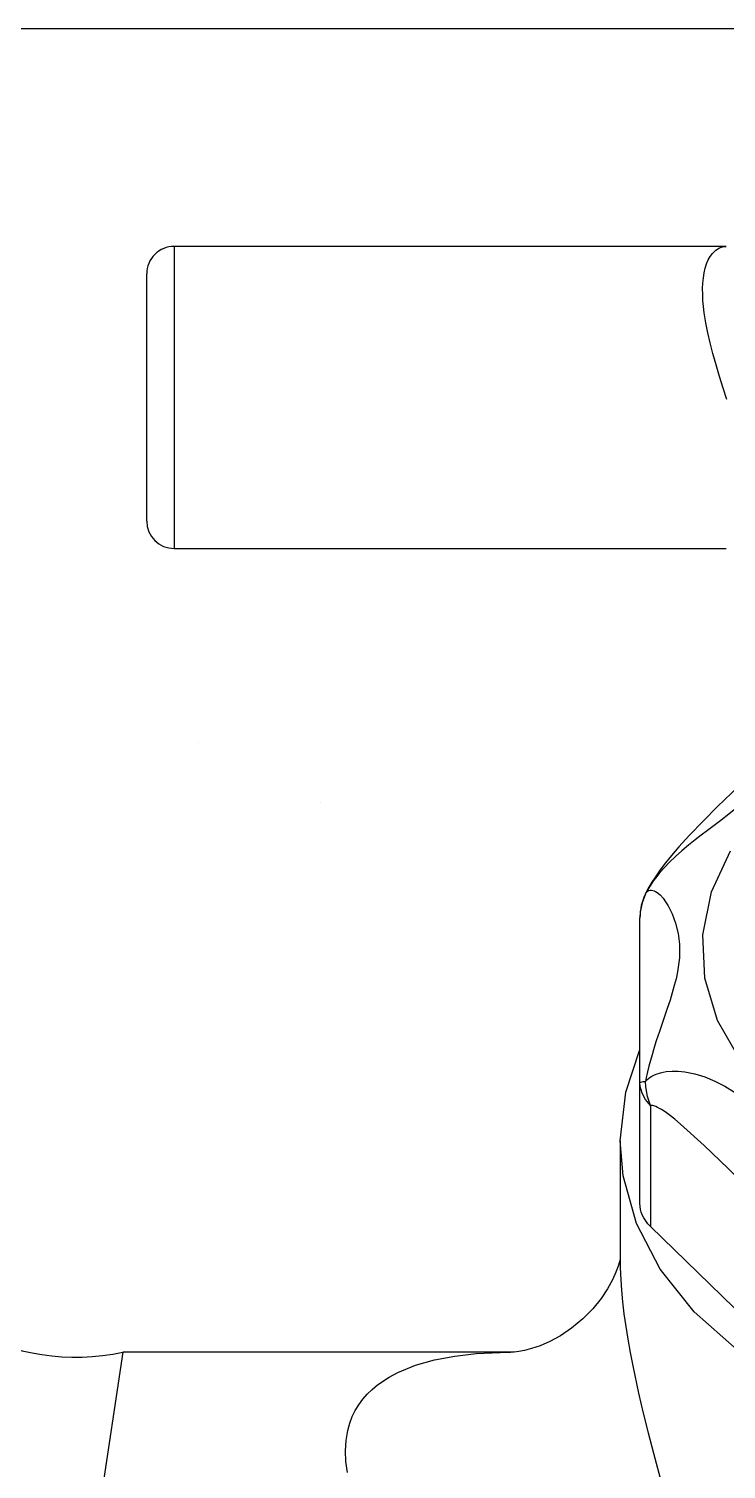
# Model space of a CAD drawing. Extents: x -36 to 357, y 137 to 237.
# Drawn here: x 12.47258 to 12.49542, y 181.60539 to 181.65259 of the extents above; entities that cross this region are included whole.
import ezdxf

# ---------------------------------------------------------------- set-up
doc = ezdxf.new("R2010")
doc.units = 0
doc.header["$LTSCALE"] = 0.01
doc.layers.add('01', color=1, linetype='CONTINUOUS')
doc.layers.add('A-HACHURAPARED', color=254, linetype='CONTINUOUS')

msp = doc.modelspace()

# ---------------------------------------------------------------- linework, layer by layer
at = {"layer": '01', "ltscale": 10}
for p, q in [((12.50119431372337, 181.652586053152), (12.4645058173694, 181.652586053152)), ((12.47734431372342, 181.6454564057521), (12.47734431372342, 181.6355564057521)), ((12.49541915411978, 181.6454564057521), (12.47734431372342, 181.6454564057521)), ((12.47644431372323, 181.6364564057521), (12.47644431372323, 181.6445564057521)), ((12.47734431372342, 181.6355564057521), (12.49541910423436, 181.6355564057521)), ((12.49259568687817, 181.6180571789983), (12.49259568687817, 181.6234557678107)), ((12.49259568687817, 181.6140888115011), (12.49259568687817, 181.6180571789983)), ((12.49293945628819, 181.6173090468861), (12.49293945628819, 181.613340679389)), ((12.4919513137233, 181.6161516448701), (12.4919513137233, 181.6121457739958)), ((12.49742703242159, 181.6089731292941), (12.49293945628819, 181.613340679389)), ((12.47566455676356, 181.6092198660876), (12.47258182163791, 181.5887507003953)), ((12.48833848313193, 181.6092198660876), (12.47566455676356, 181.6092198660876)), ((12.48828230461445, 181.6092197755782), (12.48833715372061, 181.6092198659437)), ((12.48833715372061, 181.6092198659437), (12.48836185800724, 181.6092198428337))]:
    msp.add_line(p, q, dxfattribs=at)
for points in [[(12.49544106475846, 181.6404376589048, 0), (12.49532023410507, 181.6408145177901, 0), (12.49520266633886, 181.6411906006281, 0), (12.49508830595264, 181.641572991396, 0), (12.4949824195472, 181.6419510831539, 0), (12.49489509052805, 181.64229141054, 0), (12.49481866945903, 181.6426245189996, 0), (12.4947533602463, 181.6429567594279, 0), (12.49470282755615, 181.6432768630552, 0), (12.49467767032261, 181.6434859757594, 0), (12.49466020926634, 181.6436877417033, 0), (12.49465069138937, 181.6438810258446, 0), (12.49464939490431, 181.6440714772902, 0), (12.49465673838681, 181.6442516781148, 0), (12.49467260880342, 181.6444205943742, 0), (12.49469912764985, 181.6445894872054, 0), (12.49473495584066, 181.6447443492179, 0), (12.49477949276993, 181.6448843756256, 0), (12.49483444303191, 181.6450138516603, 0), (12.49489742252522, 181.6451269715458, 0), (12.4949674278389, 181.6452233685331, 0), (12.49508025281762, 181.6453338762478, 0), (12.49520311041056, 181.6454090877596, 0), (12.49533673321243, 181.6454497493951, 0), (12.49542247989962, 181.6454563933099, 0)], [(12.49694974998861, 181.6287666556491, 0), (12.49679404028689, 181.6286384426745, 0), (12.49637404469472, 181.6282732747438, 0), (12.49581988524556, 181.6277580082645, 0), (12.49514001069369, 181.6270987936699, 0), (12.49466295498137, 181.6266234464011, 0), (12.49422092750433, 181.6261625687679, 0), (12.49386977556828, 181.6257759603771, 0), (12.49363274185894, 181.6255018594503, 0), (12.49343709642567, 181.6252614342601, 0), (12.4932604622642, 181.625027852127, 0), (12.49310033345068, 181.6247980025531, 0), (12.49298578676467, 181.6246201458547, 0), (12.4928909489518, 181.6244608542224, 0), (12.492801250409, 181.6242943983951, 0), (12.49277650522786, 181.624244687224, 0)], [(12.49694845496492, 181.6282959479471, 0), (12.49689497892255, 181.628224952211, 0), (12.49669018460595, 181.6279683219886, 0), (12.49645908463794, 181.6277068370019, 0), (12.49619743382468, 181.627441779589, 0), (12.49590809670121, 181.6271784481273, 0), (12.49556597903688, 181.6268950193506, 0), (12.49519879235308, 181.6266104410999, 0), (12.49480745677215, 181.6263150632025, 0), (12.49460642458876, 181.6261621378345, 0), (12.49440444959732, 181.6260053519475, 0), (12.49418832627311, 181.6258320144022, 0), (12.49397358028004, 181.6256516634155, 0), (12.49376022165893, 181.6254615507345, 0), (12.49355250772792, 181.6252623859014, 0), (12.4933989901831, 181.6251033390865, 0), (12.49325211820401, 181.6249386765442, 0), (12.4931120108366, 181.624766346441, 0), (12.49304569797391, 181.6246779463567, 0), (12.49298262550151, 181.624588635911, 0), (12.4929256729371, 181.6245025917835, 0), (12.49287210106709, 181.6244157908964, 0), (12.49282196868157, 181.6243279604977, 0), (12.49277584476663, 181.6242396957281, 0)], [(12.49588552068785, 181.6187770768558, 0), (12.49513643813557, 181.6200927207382, 0), (12.49472182431132, 181.6214803556807, 0), (12.49465427704422, 181.6228978190981, 0), (12.49493584872403, 181.6243020420821, 0), (12.49555798393999, 181.6256503580281, 0)], [(12.49277584476663, 181.6242396957281, 0), (12.49266415253883, 181.6239468617582, 0), (12.49260507210606, 181.6236391061474, 0), (12.49259568687817, 181.6234557678107, 0)], [(12.49277584476663, 181.6242396957281, 0), (12.49279920740414, 181.6242762703868, 0), (12.49283699118791, 181.6243174342365, 0), (12.49287916956205, 181.6243452208452, 0), (12.49292573921634, 181.6243601062311, 0), (12.49297560874952, 181.624362198811, 0), (12.49301897518203, 181.6243546847923, 0), (12.49306370655072, 181.6243392676219, 0), (12.49310996101272, 181.6243161275798, 0), (12.49315698001124, 181.6242858438917, 0), (12.49325470954795, 181.6242030934419, 0), (12.49335277098185, 181.6240947504676, 0), (12.49343842125641, 181.623979161467, 0), (12.49352085559226, 181.623847588356, 0), (12.49358964628523, 181.6237197736113, 0), (12.49365360276902, 181.623582399744, 0), (12.49376406447668, 181.6232807961561, 0), (12.49384543397468, 181.6229452426952, 0), (12.49388910515704, 181.6225862550816, 0), (12.49389523548348, 181.6223681023135, 0), (12.49388658356297, 181.6221447187812, 0), (12.49386313183936, 181.6219152185747, 0), (12.4938254830719, 181.6216808343007, 0), (12.49377882839804, 181.621459276077, 0), (12.49372187142767, 181.6212329071878, 0), (12.49365546810373, 181.62100008891, 0), (12.49358114721113, 181.6207611534478, 0), (12.49348909065234, 181.620482132561, 0), (12.49339063992707, 181.6201932244464, 0), (12.49328687662278, 181.6198904205627, 0), (12.49323400270882, 181.6197343882582, 0), (12.49318116842774, 181.6195760472226, 0), (12.49313274527708, 181.6194279274198, 0), (12.49308486908053, 181.6192777665727, 0), (12.49303762984314, 181.6191249776698, 0), (12.49299160428459, 181.6189705028678, 0), (12.49293884799558, 181.6187845995062, 0), (12.49288898473792, 181.6185972429346, 0), (12.492842221203, 181.6184069895463, 0), (12.49282045908117, 181.6183117995667, 0), (12.49280003670287, 181.6182172988328, 0), (12.49277584476663, 181.6180967763982, 0)], [(12.4919513137233, 181.6161516448701, 0), (12.49213102837061, 181.6177436768641, 0), (12.4925830355653, 181.6191124854266, 0)], [(12.49277584476663, 181.6180967763982, 0), (12.49282286535968, 181.6181458437424, 0), (12.49287417993733, 181.6181908342937, 0), (12.49293010326078, 181.618232164612, 0), (12.49298979878336, 181.6182693726074, 0), (12.49305490107986, 181.6183034322999, 0), (12.49312336533371, 181.6183332523291, 0), (12.49327043589624, 181.6183808605506, 0), (12.49336011899472, 181.618400991299, 0), (12.49345276385179, 181.6184159496691, 0), (12.49364697558453, 181.6184310989773, 0), (12.49385311921401, 181.6184271335807, 0), (12.49406593037024, 181.6184048226517, 0), (12.49422794740826, 181.6183768295236, 0), (12.49439101216999, 181.6183397761155, 0), (12.49471982234504, 181.6182394727784, 0), (12.49505061069726, 181.6181048570326, 0), (12.49537349283896, 181.6179396845737, 0), (12.49569113085167, 181.6177410273078, 0)], [(12.49259568687817, 181.6180571789983, 0), (12.49262303292239, 181.6180729471117, 0), (12.49270424015963, 181.6180882361189, 0), (12.49277584476663, 181.6180967763983, 0)], [(12.49293945628819, 181.6173090468861, 0), (12.49277785759555, 181.6174992209156, 0), (12.49266541582588, 181.617706348219, 0), (12.49260554746693, 181.617924135338, 0), (12.49259568687817, 181.6180571789983, 0)], [(12.49293945628819, 181.6173090468861, 0), (12.49283838827983, 181.6176042775515, 0), (12.49278463799969, 181.617913269398, 0), (12.49277584476663, 181.6180967763982, 0)], [(12.49742703242159, 181.6129414967913, 0), (12.49739907071785, 181.6129967859995, 0), (12.49736953572869, 181.613051191842, 0), (12.49733831931667, 181.6131054738764, 0), (12.49730613629222, 181.6131587751815, 0), (12.49722964489597, 181.6132776030071, 0), (12.49715057628605, 181.6133919785216, 0), (12.49706857145288, 181.6135042406288, 0), (12.4969853881787, 181.6136130307944, 0), (12.49649027355449, 181.6142025248607, 0), (12.49598597773952, 181.6147368749737, 0), (12.49548034765107, 181.6152414274519, 0), (12.49470357253708, 181.6159964528219, 0), (12.49392871398127, 181.6166967966273, 0), (12.49373853260263, 181.6168548582532, 0), (12.49354955172971, 181.6170017911184, 0), (12.49342280868154, 181.6170929065157, 0), (12.49329762045786, 181.6171744353156, 0), (12.49317535794294, 181.6172425441299, 0), (12.49311328706867, 181.6172711839883, 0), (12.49305305660932, 181.6172933216641, 0), (12.49301326120917, 181.6173038357298, 0), (12.49297513461866, 181.6173094884544, 0), (12.49293945628819, 181.6173090468861, 0)], [(12.52033731372326, 181.6161516448701, 0), (12.52015759907595, 181.6145596128761, 0), (12.51962300630007, 181.6130078981467, 0), (12.51874707364045, 181.6115357969359, 0), (12.51755198357246, 181.6101805893323, 0), (12.51606800104096, 181.6089765951636, 0), (12.51433270702259, 181.607954304867, 0), (12.51239004680651, 181.6071396073371, 0), (12.51028921711008, 181.6065531343049, 0), (12.50808342019741, 181.6062097378516, 0), (12.50582851656586, 181.6061181142884, 0), (12.50358161030895, 181.6062805839276, 0), (12.50139960299462, 181.6066930323222, 0), (12.49933775266004, 181.6073450144614, 0), (12.49744827444197, 181.608220019285, 0), (12.4957790182551, 181.6092958878154, 0), (12.49437225701663, 181.6105453743211, 0), (12.49326361612443, 181.6119368362986, 0), (12.49248117124776, 181.6134350357997, 0), (12.49204473733776, 181.615002031812, 0), (12.4919513137233, 181.6161516448701, 0)], [(12.49293945628819, 181.613340679389, 0), (12.49285663924097, 181.6134287729734, 0), (12.49278443451262, 181.6135214177245, 0), (12.49272177524076, 181.6136208477903, 0), (12.4926713373949, 181.6137236944617, 0), (12.49263867986961, 181.6138123103488, 0), (12.49261510581605, 181.6139023556694, 0), (12.4926005547241, 181.6139953314814, 0), (12.49259568687817, 181.6140888115011, 0)], [(12.49195236853016, 181.6123008758364, 0), (12.49194717487703, 181.6122762137895, 0), (12.49192561044697, 181.6121873476914, 0), (12.49188338123572, 181.6120451233907, 0), (12.49180838835241, 181.6118407812797, 0), (12.49169613383206, 181.6115919937799, 0), (12.49153710889445, 181.6113026054145, 0), (12.49132298140944, 181.6109814540462, 0), (12.49104969128243, 181.6106437707496, 0), (12.49072256798831, 181.6103118668317, 0), (12.4903598387406, 181.6100111235069, 0), (12.48999120424128, 181.6097625796539, 0), (12.48964098016445, 181.6095716540871, 0), (12.48932360801195, 181.6094331793674, 0), (12.48904651643647, 181.6093382128244, 0), (12.48881305413711, 181.6092773948558, 0), (12.48862453904699, 181.6092421828276, 0), (12.48848140300111, 181.6092250777745, 0), (12.48838376690078, 181.6092194884415, 0), (12.48835705573442, 181.6092191352811, 0)], [(12.49195131372767, 181.6121467911639, 0), (12.49195220654551, 181.6120187514754, 0), (12.49195886628081, 181.6117654350144, 0), (12.49198918776751, 181.6112592628974, 0), (12.49202527602324, 181.6108729655983, 0), (12.49207208174707, 181.6104768892097, 0), (12.49212949674261, 181.6100676034162, 0), (12.49219606488336, 181.609651545794, 0), (12.49227347861856, 181.6092161447036, 0), (12.4923587398855, 181.6087762899276, 0), (12.4925509596284, 181.6078800717394, 0), (12.49270355612975, 181.6072286798797, 0), (12.49286529662172, 181.6065758552759, 0), (12.49303593672926, 181.6059167095346, 0), (12.49321220433853, 181.6052587876711, 0), (12.49358430594662, 181.6039187538436, 0), (12.49396423478324, 181.602584684505, 0), (12.49424184850109, 181.6016126568223, 0), (12.49451417694222, 181.6006481376174, 0), (12.49503107107307, 181.5987367421828, 0), (12.49504853159237, 181.5986691548081, 0)], [(12.48301348891441, 181.605275415822, 0), (12.48296634863914, 181.6056357636894, 0), (12.48295135488229, 181.6059860651943, 0), (12.48297062876741, 181.6063284877295, 0), (12.48302552330611, 181.6066552020166, 0), (12.48309084203906, 181.6068907085254, 0), (12.48317614255798, 181.6071146397821, 0), (12.48327343361093, 181.6073130756137, 0), (12.4833864545592, 181.60749987927, 0), (12.48351590202515, 181.6076770369801, 0), (12.48365943722315, 181.6078423531829, 0), (12.48382134335593, 181.6080008513749, 0), (12.48399601789829, 181.6081472907508, 0), (12.48438285990273, 181.6084076648326, 0), (12.48467096941681, 181.6085605616155, 0), (12.485244754313, 181.6087936765119, 0), (12.48586660889018, 181.6089700977472, 0), (12.48653459517268, 181.609096781201, 0), (12.48723398719781, 181.6091768762464, 0), (12.48828230461445, 181.6092197755782, 0)]]:
    msp.add_polyline3d(points, dxfattribs=at)
for centre, radius, start, end in [((12.47734431372342, 181.6445564057521), 0.0009000000000000007, 90, 180.0000000001004), ((12.47734431372342, 181.6364564057521), 0.0009000000000000007, 180.0000000001004, 270), ((12.49439568687853, 181.6234557678107), 0.001800000000000001, 154.112387886169, 180.0000000002036), ((12.47412318920074, 181.6164671504544), 0.007409382204826377, 200.5714802458038, 282.0068809755224)]:
    msp.add_arc(centre, radius, start, end, dxfattribs=at)
at = {"layer": 'A-HACHURAPARED', "color": 252}
for p, q in [((12.47814580262483, 181.629196116537), (12.47814580262483, 181.629196116537)), ((12.48211837952474, 181.62723406132), (12.48211837952474, 181.62723406132)), ((12.49251077071115, 181.6176567159419), (12.49251077071115, 181.6176567159419))]:
    msp.add_line(p, q, dxfattribs=at)

doc.saveas('drawing.dxf')
